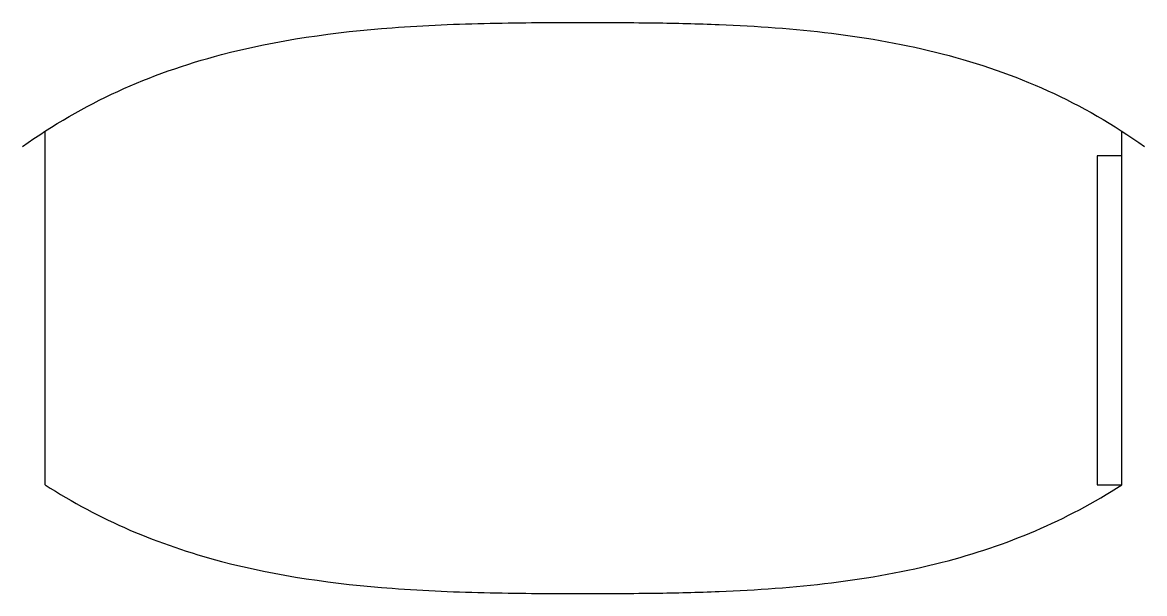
# Model space of a CAD drawing. Header units: millimetres. Extents: x -22.9 to 22.9, y -12.9 to 10.4.
import ezdxf

# ---------------------------------------------------------------- set-up
doc = ezdxf.new("R2010")
doc.units = ezdxf.units.MM
doc.layers.get('0').update_dxf_attribs({"linetype": 'CONTINUOUS'})

msp = doc.modelspace()

# ---------------------------------------------------------------- linework, layer by layer
for p, q in [((-22, 4.964), (-22, 5.976)), ((22, 4.964), (22, 5.976)), ((-22, -8.471), (-22, 4.964)), ((22, -8.471), (22, 4.964))]:
    msp.add_line(p, q)
msp.add_lwpolyline([(21, -8.471), (22, -8.471), (22, 4.964), (21, 4.964)], close=True)
for points, knots in [([(-22.93, 5.346), (-20.43, 7.126), (-17.763, 8.323), (-12.517, 9.703), (-10.158, 10.027), (-6.483, 10.304), (-5.154, 10.357), (-3.167, 10.399), (-2.519, 10.407), (-1.363, 10.415), (-0.826, 10.417), (0.176, 10.418), (0.702, 10.417), (1.761, 10.413), (2.339, 10.409), (3.787, 10.389), (4.666, 10.369), (8.594, 10.21), (11.694, 9.903), (17.676, 8.362), (20.388, 7.156), (22.93, 5.346)], [-4.833666, -4.833666, -4.833666, -4.833666, -3.909786, -3.909786, -3.198855, -3.198855, -2.794527, -2.794527, -2.600405, -2.600405, -2.444337, -2.444337, -2.292334, -2.292334, -2.121519, -2.121519, -1.855659, -1.855659, -0.936239, -0.936239, 0, 0, 0, 0]), ([(-22, -8.471), (-19.769, -9.909), (-17.398, -10.914), (-12.517, -12.197), (-10.158, -12.522), (-6.483, -12.799), (-5.154, -12.852), (-3.167, -12.894), (-2.519, -12.901), (-1.363, -12.91), (-0.826, -12.911), (0.176, -12.912), (0.702, -12.912), (1.761, -12.907), (2.339, -12.903), (3.787, -12.884), (4.666, -12.863), (8.594, -12.705), (11.694, -12.398), (17.311, -10.951), (19.727, -9.936), (22, -8.471)], [-4.720064, -4.720064, -4.720064, -4.720064, -3.909786, -3.909786, -3.198855, -3.198855, -2.794527, -2.794527, -2.600405, -2.600405, -2.444337, -2.444337, -2.292334, -2.292334, -2.121519, -2.121519, -1.855659, -1.855659, -0.936239, -0.936239, -0.11324, -0.11324, -0.11324, -0.11324])]:
    msp.add_open_spline(points, degree=3, knots=knots)

doc.saveas('drawing.dxf')
